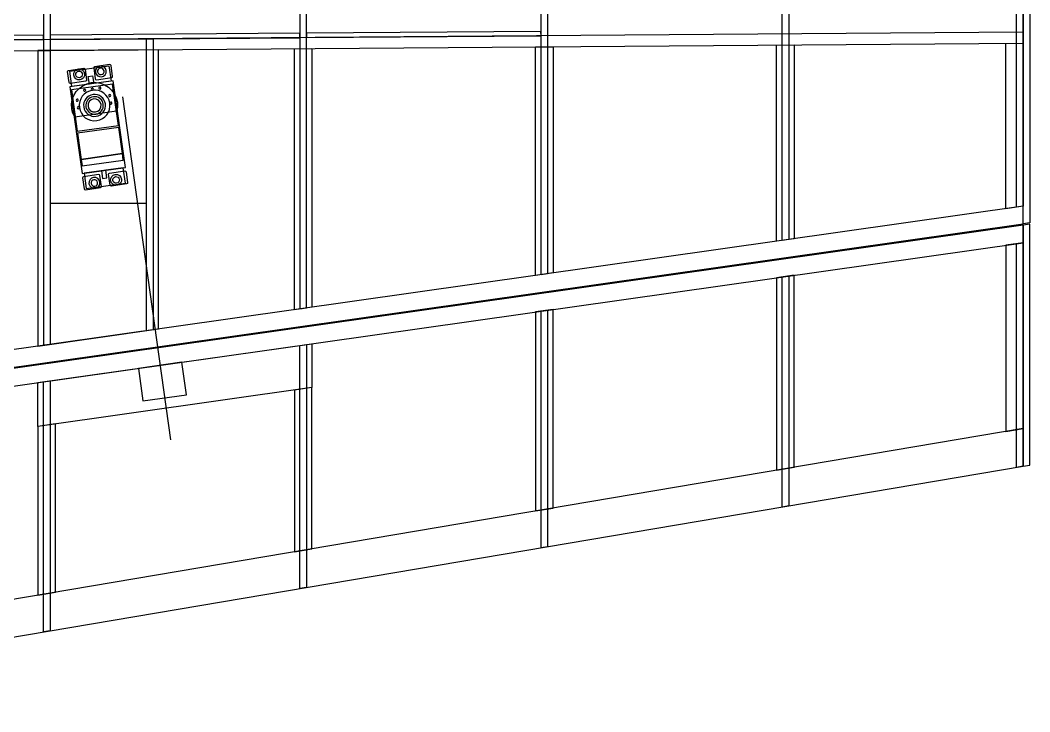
# Model space of a CAD drawing. Header units: centimetres. Extents: x -440 to 389, y -718 to 294.
# Drawn here: x -89.9 to 370.7, y -221.5 to 94 of the extents above; entities that cross this region are included whole.
import ezdxf

# ---------------------------------------------------------------- set-up
doc = ezdxf.new("R2010")
doc.units = ezdxf.units.CM
doc.header["$MEASUREMENT"] = 0
doc.layers.add('Ala', color=7, linetype='Continuous')

msp = doc.modelspace()

# ---------------------------------------------------------------- linework, layer by layer
at = {"layer": 'Ala'}
for points, knots in [([(-79.32, 173.37), (-79.32, 173.37), (-76.32, 173.04), (-76.32, 173.04), (-76.32, 173.04), (-76.32, 173.04), (-76.32, -53.9), (-76.32, -53.9), (-76.32, -53.9), (-76.32, -53.9), (-79.32, -54.32), (-79.32, -54.32)], [0, 0, 0, 0, 0.333333, 0.333333, 0.333333, 0.333333, 0.666667, 0.666667, 0.666667, 0.666667, 1, 1, 1, 1]), ([(37.68, -37.71), (37.68, -37.71), (37.68, 160.39), (37.68, 160.39), (37.68, 160.39), (37.68, 160.39), (40.68, 160.06), (40.68, 160.06), (40.68, 160.06), (40.68, 160.06), (40.68, -37.28), (40.68, -37.28), (40.68, -37.28), (40.68, -37.28), (37.68, -37.71), (37.68, -37.71)], [0, 0, 0, 0, 0.25, 0.25, 0.25, 0.25, 0.5, 0.5, 0.5, 0.5, 0.75, 0.75, 0.75, 0.75, 1, 1, 1, 1]), ([(150.68, -21.66), (150.68, -21.66), (150.68, 147.86), (150.68, 147.86), (150.68, 147.86), (150.68, 147.86), (147.68, 148.19), (147.68, 148.19), (147.68, 148.19), (147.68, 148.19), (147.68, -22.09), (147.68, -22.09), (147.68, -22.09), (147.68, -22.09), (150.68, -21.66), (150.68, -21.66)], [0, 0, 0, 0, 0.25, 0.25, 0.25, 0.25, 0.5, 0.5, 0.5, 0.5, 0.75, 0.75, 0.75, 0.75, 1, 1, 1, 1]), ([(260.68, -6.04), (260.68, -6.04), (260.68, 135.65), (260.68, 135.65), (260.68, 135.65), (260.68, 135.65), (257.68, 135.98), (257.68, 135.98), (257.68, 135.98), (257.68, 135.98), (257.68, -6.47), (257.68, -6.47), (257.68, -6.47), (257.68, -6.47), (260.68, -6.04), (260.68, -6.04)], [0, 0, 0, 0, 0.25, 0.25, 0.25, 0.25, 0.5, 0.5, 0.5, 0.5, 0.75, 0.75, 0.75, 0.75, 1, 1, 1, 1]), ([(370.68, 128.98), (370.68, 128.98), (367.68, 131.83), (367.68, 131.83), (367.68, 131.83), (367.68, 131.83), (367.68, 1.07), (367.68, 1.07), (367.68, 1.07), (367.68, 1.07), (370.68, 1.5), (370.68, 1.5), (370.68, 1.5), (370.68, 1.5), (370.68, 128.98), (370.68, 128.98)], [0, 0, 0, 0, 0.25, 0.25, 0.25, 0.25, 0.5, 0.5, 0.5, 0.5, 0.75, 0.75, 0.75, 0.75, 1, 1, 1, 1]), ([(367.68, 9.15), (367.68, 9.15), (367.68, 123.78), (367.68, 123.78), (367.68, 123.78), (367.68, 123.78), (364.68, 124.11), (364.68, 124.11), (364.68, 124.11), (364.68, 124.11), (364.68, 8.73), (364.68, 8.73), (364.68, 8.73), (364.68, 8.73), (367.68, 9.15), (367.68, 9.15)], [0, 0, 0, 0, 0.25, 0.25, 0.25, 0.25, 0.5, 0.5, 0.5, 0.5, 0.75, 0.75, 0.75, 0.75, 1, 1, 1, 1]), ([(367.68, 83.5), (367.68, 83.5), (-379.33, 77.89), (-379.33, 77.89), (-379.33, 77.89), (-379.33, 77.89), (-379.33, 82.89), (-379.33, 82.89), (-379.33, 82.89), (-379.33, 82.89), (367.68, 88.5), (367.68, 88.5), (367.68, 88.5), (367.68, 88.5), (367.68, 83.5), (367.68, 83.5)], [0, 0, 0, 0, 0.25, 0.25, 0.25, 0.25, 0.5, 0.5, 0.5, 0.5, 0.75, 0.75, 0.75, 0.75, 1, 1, 1, 1]), ([(-76.32, 87.16), (-76.32, 87.16), (37.67, 88.02), (37.67, 88.02), (37.67, 88.02), (37.67, 88.02), (37.68, 86.02), (37.68, 86.02), (37.68, 86.02), (37.68, 86.02), (-76.3, 85.16), (-76.3, 85.16), (-76.3, 85.16), (-76.3, 85.16), (-76.32, 87.16), (-76.32, 87.16)], [0, 0, 0, 0, 0.25, 0.25, 0.25, 0.25, 0.5, 0.5, 0.5, 0.5, 0.75, 0.75, 0.75, 0.75, 1, 1, 1, 1]), ([(40.68, 88.04), (40.68, 88.04), (147.67, 88.85), (147.67, 88.85), (147.67, 88.85), (147.67, 88.85), (147.68, 86.85), (147.68, 86.85), (147.68, 86.85), (147.68, 86.85), (40.7, 86.04), (40.7, 86.04), (40.7, 86.04), (40.7, 86.04), (40.68, 88.04), (40.68, 88.04)], [0, 0, 0, 0, 0.25, 0.25, 0.25, 0.25, 0.5, 0.5, 0.5, 0.5, 0.75, 0.75, 0.75, 0.75, 1, 1, 1, 1]), ([(-184.32, 86.36), (-184.32, 86.36), (-79.33, 87.17), (-79.33, 87.17), (-79.33, 87.17), (-79.33, 87.17), (-79.32, 85.17), (-79.32, 85.17), (-79.32, 85.17), (-79.32, 85.17), (-184.3, 84.36), (-184.3, 84.36), (-184.3, 84.36), (-184.3, 84.36), (-184.32, 86.36), (-184.32, 86.36)], [0, 0, 0, 0, 0.25, 0.25, 0.25, 0.25, 0.5, 0.5, 0.5, 0.5, 0.75, 0.75, 0.75, 0.75, 1, 1, 1, 1]), ([(-29.32, -47.22), (-29.32, -47.22), (-29.32, 85.52), (-29.32, 85.52), (-29.32, 85.52), (-29.32, 85.52), (-32.32, 85.49), (-32.32, 85.49), (-32.32, 85.49), (-32.32, 85.49), (-32.32, -47.65), (-32.32, -47.65), (-32.32, -47.65), (-32.32, -47.65), (-29.32, -47.22), (-29.32, -47.22)], [0, 0, 0, 0, 0.25, 0.25, 0.25, 0.25, 0.5, 0.5, 0.5, 0.5, 0.75, 0.75, 0.75, 0.75, 1, 1, 1, 1]), ([(367.68, 83.5), (367.68, 83.5), (359.68, 83.44), (359.68, 83.44), (359.68, 83.44), (359.68, 83.44), (359.68, 8.02), (359.68, 8.02), (359.68, 8.02), (359.68, 8.02), (367.68, 9.15), (367.68, 9.15), (367.68, 9.15), (367.68, 9.15), (367.68, 83.5), (367.68, 83.5)], [0, 0, 0, 0, 0.25, 0.25, 0.25, 0.25, 0.5, 0.5, 0.5, 0.5, 0.75, 0.75, 0.75, 0.75, 1, 1, 1, 1]), ([(-26.82, 80.54), (-26.82, 80.54), (-81.82, 80.12), (-81.82, 80.12), (-81.82, 80.12), (-81.82, 80.12), (-81.82, -54.68), (-81.82, -54.68)], [0, 0, 0, 0, 0.5, 0.5, 0.5, 0.5, 1, 1, 1, 1]), ([(-81.82, -54.68), (-81.82, -54.68), (-26.82, -46.87), (-26.82, -46.87), (-26.82, -46.87), (-26.82, -46.87), (-26.82, 80.54), (-26.82, 80.54)], [0, 0, 0, 0, 0.5, 0.5, 0.5, 0.5, 1, 1, 1, 1]), ([(-76.32, 80.16), (-76.32, 80.16), (-32.32, 80.49), (-32.32, 80.49), (-32.32, 80.49), (-32.32, 80.49), (-32.32, 10.5), (-32.32, 10.5), (-32.32, 10.5), (-32.32, 10.5), (-76.32, 10.5), (-76.32, 10.5), (-76.32, 10.5), (-76.32, 10.5), (-76.32, 80.16), (-76.32, 80.16)], [0, 0, 0, 0, 0.25, 0.25, 0.25, 0.25, 0.5, 0.5, 0.5, 0.5, 0.75, 0.75, 0.75, 0.75, 1, 1, 1, 1]), ([(43.18, 81.06), (43.18, 81.06), (35.18, 81), (35.18, 81), (35.18, 81), (35.18, 81), (35.18, -38.07), (35.18, -38.07), (35.18, -38.07), (35.18, -38.07), (43.18, -36.93), (43.18, -36.93), (43.18, -36.93), (43.18, -36.93), (43.18, 81.06), (43.18, 81.06)], [0, 0, 0, 0, 0.25, 0.25, 0.25, 0.25, 0.5, 0.5, 0.5, 0.5, 0.75, 0.75, 0.75, 0.75, 1, 1, 1, 1]), ([(153.18, 81.89), (153.18, 81.89), (145.18, 81.83), (145.18, 81.83), (145.18, 81.83), (145.18, 81.83), (145.18, -22.44), (145.18, -22.44), (145.18, -22.44), (145.18, -22.44), (153.18, -21.31), (153.18, -21.31), (153.18, -21.31), (153.18, -21.31), (153.18, 81.89), (153.18, 81.89)], [0, 0, 0, 0, 0.25, 0.25, 0.25, 0.25, 0.5, 0.5, 0.5, 0.5, 0.75, 0.75, 0.75, 0.75, 1, 1, 1, 1]), ([(263.18, 82.71), (263.18, 82.71), (255.18, 82.65), (255.18, 82.65), (255.18, 82.65), (255.18, 82.65), (255.18, -6.82), (255.18, -6.82), (255.18, -6.82), (255.18, -6.82), (263.18, -5.69), (263.18, -5.69), (263.18, -5.69), (263.18, -5.69), (263.18, 82.71), (263.18, 82.71)], [0, 0, 0, 0, 0.25, 0.25, 0.25, 0.25, 0.5, 0.5, 0.5, 0.5, 0.75, 0.75, 0.75, 0.75, 1, 1, 1, 1]), ([(-47.49, 66.4), (-47.49, 66.4), (-41.92, 26.79), (-41.92, 26.79), (-41.92, 26.79), (-41.92, 26.79), (-61.72, 24.01), (-61.72, 24.01), (-61.72, 24.01), (-61.72, 24.01), (-67.29, 63.62), (-67.29, 63.62), (-67.29, 63.62), (-67.29, 63.62), (-47.49, 66.4), (-47.49, 66.4)], [0, 0, 0, 0, 0.25, 0.25, 0.25, 0.25, 0.5, 0.5, 0.5, 0.5, 0.75, 0.75, 0.75, 0.75, 1, 1, 1, 1]), ([(-47.77, 64.85), (-47.77, 64.85), (-45.13, 46.03), (-45.13, 46.03), (-45.13, 46.03), (-45.13, 46.03), (-63.94, 43.39), (-63.94, 43.39), (-63.94, 43.39), (-63.94, 43.39), (-66.59, 62.2), (-66.59, 62.2), (-66.59, 62.2), (-66.59, 62.2), (-47.77, 64.85), (-47.77, 64.85)], [0, 0, 0, 0, 0.25, 0.25, 0.25, 0.25, 0.5, 0.5, 0.5, 0.5, 0.75, 0.75, 0.75, 0.75, 1, 1, 1, 1]), ([(-56.4, 65.15), (-56.4, 65.15), (-56.89, 68.62), (-56.89, 68.62), (-56.89, 68.62), (-56.89, 68.62), (-58.87, 68.34), (-58.87, 68.34), (-58.87, 68.34), (-58.87, 68.34), (-58.38, 64.87), (-58.38, 64.87), (-58.38, 64.87), (-58.38, 64.87), (-56.4, 65.15), (-56.4, 65.15)], [0, 0, 0, 0, 0.25, 0.25, 0.25, 0.25, 0.5, 0.5, 0.5, 0.5, 0.75, 0.75, 0.75, 0.75, 1, 1, 1, 1]), ([(-49.07, 56.08), (-48.53, 52.26), (-51.21, 48.71), (-55.02, 48.18), (-55.02, 48.18), (-58.84, 47.64), (-62.39, 50.32), (-62.93, 54.13), (-62.93, 54.13), (-63.47, 57.95), (-60.79, 61.5), (-56.97, 62.04), (-56.97, 62.04), (-53.15, 62.58), (-49.6, 59.9), (-49.07, 56.08)], [0, 0, 0, 0, 0.25, 0.25, 0.25, 0.25, 0.5, 0.5, 0.5, 0.5, 0.75, 0.75, 0.75, 0.75, 1, 1, 1, 1]), ([(-51.05, 55.8), (-50.66, 53.08), (-52.57, 50.54), (-55.3, 50.16), (-55.3, 50.16), (-58.03, 49.77), (-60.57, 51.69), (-60.95, 54.41), (-60.95, 54.41), (-61.33, 57.14), (-59.42, 59.68), (-56.69, 60.06), (-56.69, 60.06), (-53.97, 60.44), (-51.43, 58.53), (-51.05, 55.8)], [0, 0, 0, 0, 0.25, 0.25, 0.25, 0.25, 0.5, 0.5, 0.5, 0.5, 0.75, 0.75, 0.75, 0.75, 1, 1, 1, 1]), ([(-60.01, 62.12), (-59.97, 61.85), (-60.16, 61.59), (-60.44, 61.55), (-60.44, 61.55), (-60.71, 61.52), (-60.96, 61.71), (-61, 61.98), (-61, 61.98), (-61.04, 62.25), (-60.85, 62.51), (-60.58, 62.54), (-60.58, 62.54), (-60.3, 62.58), (-60.05, 62.39), (-60.01, 62.12)], [0, 0, 0, 0, 0.25, 0.25, 0.25, 0.25, 0.5, 0.5, 0.5, 0.5, 0.75, 0.75, 0.75, 0.75, 1, 1, 1, 1]), ([(-56.55, 62.61), (-56.51, 62.33), (-56.7, 62.08), (-56.97, 62.04), (-56.97, 62.04), (-57.24, 62), (-57.5, 62.19), (-57.54, 62.47), (-57.54, 62.47), (-57.57, 62.74), (-57.38, 62.99), (-57.11, 63.03), (-57.11, 63.03), (-56.84, 63.07), (-56.58, 62.88), (-56.55, 62.61)], [0, 0, 0, 0, 0.25, 0.25, 0.25, 0.25, 0.5, 0.5, 0.5, 0.5, 0.75, 0.75, 0.75, 0.75, 1, 1, 1, 1]), ([(-53.08, 63.09), (-53.04, 62.82), (-53.23, 62.57), (-53.51, 62.53), (-53.51, 62.53), (-53.78, 62.49), (-54.03, 62.68), (-54.07, 62.95), (-54.07, 62.95), (-54.11, 63.23), (-53.92, 63.48), (-53.64, 63.52), (-53.64, 63.52), (-53.37, 63.56), (-53.12, 63.37), (-53.08, 63.09)], [0, 0, 0, 0, 0.25, 0.25, 0.25, 0.25, 0.5, 0.5, 0.5, 0.5, 0.75, 0.75, 0.75, 0.75, 1, 1, 1, 1]), ([(-48.56, 59.69), (-48.52, 59.42), (-48.72, 59.16), (-48.99, 59.12), (-48.99, 59.12), (-49.26, 59.08), (-49.51, 59.28), (-49.55, 59.55), (-49.55, 59.55), (-49.59, 59.82), (-49.4, 60.08), (-49.13, 60.11), (-49.13, 60.11), (-48.85, 60.15), (-48.6, 59.96), (-48.56, 59.69)], [0, 0, 0, 0, 0.25, 0.25, 0.25, 0.25, 0.5, 0.5, 0.5, 0.5, 0.75, 0.75, 0.75, 0.75, 1, 1, 1, 1]), ([(-63.42, 57.6), (-63.38, 57.33), (-63.57, 57.07), (-63.84, 57.04), (-63.84, 57.04), (-64.11, 57), (-64.37, 57.19), (-64.41, 57.46), (-64.41, 57.46), (-64.44, 57.73), (-64.25, 57.99), (-63.98, 58.03), (-63.98, 58.03), (-63.71, 58.06), (-63.45, 57.87), (-63.42, 57.6)], [0, 0, 0, 0, 0.25, 0.25, 0.25, 0.25, 0.5, 0.5, 0.5, 0.5, 0.75, 0.75, 0.75, 0.75, 1, 1, 1, 1]), ([(-52.04, 55.67), (-51.73, 53.48), (-53.26, 51.45), (-55.44, 51.15), (-55.44, 51.15), (-57.62, 50.84), (-59.65, 52.37), (-59.96, 54.55), (-59.96, 54.55), (-60.26, 56.73), (-58.74, 58.76), (-56.55, 59.07), (-56.55, 59.07), (-54.37, 59.38), (-52.34, 57.85), (-52.04, 55.67)], [0, 0, 0, 0, 0.25, 0.25, 0.25, 0.25, 0.5, 0.5, 0.5, 0.5, 0.75, 0.75, 0.75, 0.75, 1, 1, 1, 1]), ([(-53.03, 55.53), (-52.8, 53.89), (-53.94, 52.37), (-55.58, 52.14), (-55.58, 52.14), (-57.22, 51.91), (-58.74, 53.05), (-58.97, 54.69), (-58.97, 54.69), (-59.2, 56.33), (-58.05, 57.85), (-56.41, 58.08), (-56.41, 58.08), (-54.78, 58.31), (-53.26, 57.16), (-53.03, 55.53)], [0, 0, 0, 0, 0.25, 0.25, 0.25, 0.25, 0.5, 0.5, 0.5, 0.5, 0.75, 0.75, 0.75, 0.75, 1, 1, 1, 1]), ([(-48.08, 56.22), (-48.04, 55.95), (-48.23, 55.7), (-48.5, 55.66), (-48.5, 55.66), (-48.77, 55.62), (-49.03, 55.81), (-49.07, 56.08), (-49.07, 56.08), (-49.1, 56.36), (-48.91, 56.61), (-48.64, 56.65), (-48.64, 56.65), (-48.37, 56.69), (-48.11, 56.49), (-48.08, 56.22)], [0, 0, 0, 0, 0.25, 0.25, 0.25, 0.25, 0.5, 0.5, 0.5, 0.5, 0.75, 0.75, 0.75, 0.75, 1, 1, 1, 1]), ([(-62.93, 54.13), (-62.89, 53.86), (-63.08, 53.61), (-63.35, 53.57), (-63.35, 53.57), (-63.63, 53.53), (-63.88, 53.72), (-63.92, 54), (-63.92, 54), (-63.96, 54.27), (-63.77, 54.52), (-63.49, 54.56), (-63.49, 54.56), (-63.22, 54.6), (-62.97, 54.41), (-62.93, 54.13)], [0, 0, 0, 0, 0.25, 0.25, 0.25, 0.25, 0.5, 0.5, 0.5, 0.5, 0.75, 0.75, 0.75, 0.75, 1, 1, 1, 1]), ([(-44.99, 45.04), (-44.99, 45.04), (-43.32, 33.16), (-43.32, 33.16), (-43.32, 33.16), (-43.32, 33.16), (-62.13, 30.52), (-62.13, 30.52), (-62.13, 30.52), (-62.13, 30.52), (-63.8, 42.4), (-63.8, 42.4), (-63.8, 42.4), (-63.8, 42.4), (-44.99, 45.04), (-44.99, 45.04)], [0, 0, 0, 0, 0.25, 0.25, 0.25, 0.25, 0.5, 0.5, 0.5, 0.5, 0.75, 0.75, 0.75, 0.75, 1, 1, 1, 1]), ([(-43.32, 33.16), (-43.32, 33.16), (-42.9, 30.19), (-42.9, 30.19), (-42.9, 30.19), (-42.9, 30.19), (-61.72, 27.54), (-61.72, 27.54), (-61.72, 27.54), (-61.72, 27.54), (-62.13, 30.52), (-62.13, 30.52), (-62.13, 30.52), (-62.13, 30.52), (-43.32, 33.16), (-43.32, 33.16)], [0, 0, 0, 0, 0.25, 0.25, 0.25, 0.25, 0.5, 0.5, 0.5, 0.5, 0.75, 0.75, 0.75, 0.75, 1, 1, 1, 1]), ([(-50.83, 25.54), (-50.83, 25.54), (-50.34, 22.07), (-50.34, 22.07), (-50.34, 22.07), (-50.34, 22.07), (-52.33, 21.8), (-52.33, 21.8), (-52.33, 21.8), (-52.33, 21.8), (-52.81, 25.26), (-52.81, 25.26), (-52.81, 25.26), (-52.81, 25.26), (-50.83, 25.54), (-50.83, 25.54)], [0, 0, 0, 0, 0.25, 0.25, 0.25, 0.25, 0.5, 0.5, 0.5, 0.5, 0.75, 0.75, 0.75, 0.75, 1, 1, 1, 1]), ([(367.68, 1.07), (367.68, 1.07), (-298.32, -93.5), (-298.32, -93.5), (-298.32, -93.5), (-298.32, -93.5), (-298.32, -85.42), (-298.32, -85.42), (-298.32, -85.42), (-298.32, -85.42), (367.68, 9.15), (367.68, 9.15), (367.68, 9.15), (367.68, 9.15), (367.68, 1.07), (367.68, 1.07)], [0, 0, 0, 0, 0.25, 0.25, 0.25, 0.25, 0.5, 0.5, 0.5, 0.5, 0.75, 0.75, 0.75, 0.75, 1, 1, 1, 1]), ([(367.68, -7.51), (367.68, -7.51), (-294.82, -101.59), (-294.82, -101.59), (-294.82, -101.59), (-294.82, -101.59), (-294.82, -93.51), (-294.82, -93.51), (-294.82, -93.51), (-294.82, -93.51), (367.68, 0.57), (367.68, 0.57), (367.68, 0.57), (367.68, 0.57), (367.68, -7.51), (367.68, -7.51)], [0, 0, 0, 0, 0.25, 0.25, 0.25, 0.25, 0.5, 0.5, 0.5, 0.5, 0.75, 0.75, 0.75, 0.75, 1, 1, 1, 1]), ([(367.68, 0.57), (367.68, 0.57), (370.68, 1), (370.68, 1), (370.68, 1), (370.68, 1), (370.68, -109), (370.68, -109), (370.68, -109), (370.68, -109), (367.68, -109.51), (367.68, -109.51), (367.68, -109.51), (367.68, -109.51), (367.68, 0.57), (367.68, 0.57)], [0, 0, 0, 0, 0.25, 0.25, 0.25, 0.25, 0.5, 0.5, 0.5, 0.5, 0.75, 0.75, 0.75, 0.75, 1, 1, 1, 1]), ([(359.68, -8.64), (359.68, -8.64), (367.68, -7.51), (367.68, -7.51), (367.68, -7.51), (367.68, -7.51), (367.68, -92.27), (367.68, -92.27), (367.68, -92.27), (367.68, -92.27), (359.68, -93.62), (359.68, -93.62), (359.68, -93.62), (359.68, -93.62), (359.68, -8.64), (359.68, -8.64)], [0, 0, 0, 0, 0.25, 0.25, 0.25, 0.25, 0.5, 0.5, 0.5, 0.5, 0.75, 0.75, 0.75, 0.75, 1, 1, 1, 1]), ([(367.68, -109.51), (367.68, -109.51), (367.68, -7.51), (367.68, -7.51), (367.68, -7.51), (367.68, -7.51), (364.68, -7.93), (364.68, -7.93), (364.68, -7.93), (364.68, -7.93), (364.68, -110.02), (364.68, -110.02), (364.68, -110.02), (364.68, -110.02), (367.68, -109.51), (367.68, -109.51)], [0, 0, 0, 0, 0.25, 0.25, 0.25, 0.25, 0.5, 0.5, 0.5, 0.5, 0.75, 0.75, 0.75, 0.75, 1, 1, 1, 1]), ([(255.18, -23.48), (255.18, -23.48), (263.18, -22.35), (263.18, -22.35), (263.18, -22.35), (263.18, -22.35), (263.18, -109.93), (263.18, -109.93), (263.18, -109.93), (263.18, -109.93), (255.18, -111.29), (255.18, -111.29), (255.18, -111.29), (255.18, -111.29), (255.18, -23.48), (255.18, -23.48)], [0, 0, 0, 0, 0.25, 0.25, 0.25, 0.25, 0.5, 0.5, 0.5, 0.5, 0.75, 0.75, 0.75, 0.75, 1, 1, 1, 1]), ([(260.68, -127.6), (260.68, -127.6), (260.68, -22.7), (260.68, -22.7), (260.68, -22.7), (260.68, -22.7), (257.68, -23.13), (257.68, -23.13), (257.68, -23.13), (257.68, -23.13), (257.68, -128.1), (257.68, -128.1), (257.68, -128.1), (257.68, -128.1), (260.68, -127.6), (260.68, -127.6)], [0, 0, 0, 0, 0.25, 0.25, 0.25, 0.25, 0.5, 0.5, 0.5, 0.5, 0.75, 0.75, 0.75, 0.75, 1, 1, 1, 1]), ([(145.18, -39.11), (145.18, -39.11), (153.18, -37.97), (153.18, -37.97), (153.18, -37.97), (153.18, -37.97), (153.18, -128.53), (153.18, -128.53), (153.18, -128.53), (153.18, -128.53), (145.18, -129.88), (145.18, -129.88), (145.18, -129.88), (145.18, -129.88), (145.18, -39.11), (145.18, -39.11)], [0, 0, 0, 0, 0.25, 0.25, 0.25, 0.25, 0.5, 0.5, 0.5, 0.5, 0.75, 0.75, 0.75, 0.75, 1, 1, 1, 1]), ([(150.68, -146.19), (150.68, -146.19), (150.68, -38.32), (150.68, -38.32), (150.68, -38.32), (150.68, -38.32), (147.68, -38.75), (147.68, -38.75), (147.68, -38.75), (147.68, -38.75), (147.68, -146.7), (147.68, -146.7), (147.68, -146.7), (147.68, -146.7), (150.68, -146.19), (150.68, -146.19)], [0, 0, 0, 0, 0.25, 0.25, 0.25, 0.25, 0.5, 0.5, 0.5, 0.5, 0.75, 0.75, 0.75, 0.75, 1, 1, 1, 1]), ([(43.18, -53.59), (43.18, -53.59), (-81.82, -71.34), (-81.82, -71.34), (-81.82, -71.34), (-81.82, -71.34), (-81.82, -91.34), (-81.82, -91.34), (-81.82, -91.34), (-81.82, -91.34), (43.18, -73.59), (43.18, -73.59), (43.18, -73.59), (43.18, -73.59), (43.18, -53.59), (43.18, -53.59)], [0, 0, 0, 0, 0.25, 0.25, 0.25, 0.25, 0.5, 0.5, 0.5, 0.5, 0.75, 0.75, 0.75, 0.75, 1, 1, 1, 1]), ([(40.68, -164.79), (40.68, -164.79), (40.68, -53.94), (40.68, -53.94), (40.68, -53.94), (40.68, -53.94), (37.68, -54.37), (37.68, -54.37), (37.68, -54.37), (37.68, -54.37), (37.68, -165.29), (37.68, -165.29), (37.68, -165.29), (37.68, -165.29), (40.68, -164.79), (40.68, -164.79)], [0, 0, 0, 0, 0.25, 0.25, 0.25, 0.25, 0.5, 0.5, 0.5, 0.5, 0.75, 0.75, 0.75, 0.75, 1, 1, 1, 1]), ([(-36, -64.83), (-36, -64.83), (-16.2, -62.05), (-16.2, -62.05), (-16.2, -62.05), (-16.2, -62.05), (-14.11, -76.91), (-14.11, -76.91), (-14.11, -76.91), (-14.11, -76.91), (-33.92, -79.69), (-33.92, -79.69), (-33.92, -79.69), (-33.92, -79.69), (-36, -64.83), (-36, -64.83)], [0, 0, 0, 0, 0.25, 0.25, 0.25, 0.25, 0.5, 0.5, 0.5, 0.5, 0.75, 0.75, 0.75, 0.75, 1, 1, 1, 1]), ([(-76.32, -184.57), (-76.32, -184.57), (-76.32, -70.56), (-76.32, -70.56), (-76.32, -70.56), (-76.32, -70.56), (-79.32, -70.99), (-79.32, -70.99), (-79.32, -70.99), (-79.32, -70.99), (-79.32, -185.07), (-79.32, -185.07), (-79.32, -185.07), (-79.32, -185.07), (-76.32, -184.57), (-76.32, -184.57)], [0, 0, 0, 0, 0.25, 0.25, 0.25, 0.25, 0.5, 0.5, 0.5, 0.5, 0.75, 0.75, 0.75, 0.75, 1, 1, 1, 1]), ([(35.18, -74.73), (35.18, -74.73), (43.18, -73.59), (43.18, -73.59), (43.18, -73.59), (43.18, -73.59), (43.18, -147.12), (43.18, -147.12), (43.18, -147.12), (43.18, -147.12), (35.18, -148.48), (35.18, -148.48), (35.18, -148.48), (35.18, -148.48), (35.18, -74.73), (35.18, -74.73)], [0, 0, 0, 0, 0.25, 0.25, 0.25, 0.25, 0.5, 0.5, 0.5, 0.5, 0.75, 0.75, 0.75, 0.75, 1, 1, 1, 1]), ([(-81.82, -91.34), (-81.82, -91.34), (-73.82, -90.2), (-73.82, -90.2), (-73.82, -90.2), (-73.82, -90.2), (-73.82, -166.9), (-73.82, -166.9), (-73.82, -166.9), (-73.82, -166.9), (-81.82, -168.26), (-81.82, -168.26), (-81.82, -168.26), (-81.82, -168.26), (-81.82, -91.34), (-81.82, -91.34)], [0, 0, 0, 0, 0.25, 0.25, 0.25, 0.25, 0.5, 0.5, 0.5, 0.5, 0.75, 0.75, 0.75, 0.75, 1, 1, 1, 1]), ([(367.68, -109.51), (367.68, -109.51), (-294.82, -221.5), (-294.82, -221.5), (-294.82, -221.5), (-294.82, -221.5), (-294.82, -204.26), (-294.82, -204.26), (-294.82, -204.26), (-294.82, -204.26), (367.68, -92.27), (367.68, -92.27), (367.68, -92.27), (367.68, -92.27), (367.68, -109.51), (367.68, -109.51)], [0, 0, 0, 0, 0.25, 0.25, 0.25, 0.25, 0.5, 0.5, 0.5, 0.5, 0.75, 0.75, 0.75, 0.75, 1, 1, 1, 1])]:
    msp.add_open_spline(points, degree=3, knots=knots, dxfattribs=at)
for points in [[(-79.32, 171.89), (-79.32, 171.89), (-79.32, -54.32), (-79.32, -54.32)], [(-66.45, 61.21), (-66.45, 61.21), (-66.94, 61.14), (-66.94, 61.14)], [(-47.63, 63.86), (-47.63, 63.86), (-47.14, 63.93), (-47.14, 63.93)], [(-43.31, 59.02), (-43.31, 59.02), (-21.32, -97.45), (-21.32, -97.45)], [(-44.71, 43.06), (-44.71, 43.06), (-44.22, 43.13), (-44.22, 43.13)], [(-63.53, 40.42), (-63.53, 40.42), (-64.02, 40.35), (-64.02, 40.35)]]:
    msp.add_open_spline(points, degree=3, dxfattribs=at)
at = {"layer": 'Ala', "color": 7}
for points, knots in [([(-48.46, 73.33), (-48.46, 73.33), (-47.76, 68.38), (-47.76, 68.38), (-47.76, 68.38), (-47.73, 68.11), (-47.92, 67.86), (-48.19, 67.82), (-48.19, 67.82), (-48.19, 67.82), (-55.12, 66.84), (-55.12, 66.84), (-55.12, 66.84), (-55.39, 66.81), (-55.65, 67), (-55.69, 67.27), (-55.69, 67.27), (-55.69, 67.27), (-56.38, 72.22), (-56.38, 72.22), (-56.38, 72.22), (-56.42, 72.49), (-56.23, 72.75), (-55.96, 72.79), (-55.96, 72.79), (-55.96, 72.79), (-49.03, 73.76), (-49.03, 73.76), (-49.03, 73.76), (-48.75, 73.8), (-48.5, 73.61), (-48.46, 73.33)], [0, 0, 0, 0, 0.125, 0.125, 0.125, 0.125, 0.25, 0.25, 0.25, 0.25, 0.375, 0.375, 0.375, 0.375, 0.5, 0.5, 0.5, 0.5, 0.625, 0.625, 0.625, 0.625, 0.75, 0.75, 0.75, 0.75, 0.875, 0.875, 0.875, 0.875, 1, 1, 1, 1]), ([(-68.27, 70.55), (-68.27, 70.55), (-67.57, 65.6), (-67.57, 65.6), (-67.57, 65.6), (-67.53, 65.33), (-67.28, 65.14), (-67.01, 65.17), (-67.01, 65.17), (-67.01, 65.17), (-60.07, 66.15), (-60.07, 66.15), (-60.07, 66.15), (-59.8, 66.19), (-59.61, 66.44), (-59.65, 66.71), (-59.65, 66.71), (-59.65, 66.71), (-60.34, 71.66), (-60.34, 71.66), (-60.34, 71.66), (-60.38, 71.94), (-60.64, 72.13), (-60.91, 72.09), (-60.91, 72.09), (-60.91, 72.09), (-67.84, 71.12), (-67.84, 71.12), (-67.84, 71.12), (-68.11, 71.08), (-68.3, 70.82), (-68.27, 70.55)], [0, 0, 0, 0, 0.125, 0.125, 0.125, 0.125, 0.25, 0.25, 0.25, 0.25, 0.375, 0.375, 0.375, 0.375, 0.5, 0.5, 0.5, 0.5, 0.625, 0.625, 0.625, 0.625, 0.75, 0.75, 0.75, 0.75, 0.875, 0.875, 0.875, 0.875, 1, 1, 1, 1]), ([(-48.48, 66.26), (-48.48, 66.26), (-49.45, 73.2), (-49.45, 73.2), (-49.45, 73.2), (-49.45, 73.2), (-67.28, 70.69), (-67.28, 70.69), (-67.28, 70.69), (-67.28, 70.69), (-66.3, 63.76), (-66.3, 63.76), (-66.3, 63.76), (-66.3, 63.76), (-48.48, 66.26), (-48.48, 66.26)], [0, 0, 0, 0, 0.25, 0.25, 0.25, 0.25, 0.5, 0.5, 0.5, 0.5, 0.75, 0.75, 0.75, 0.75, 1, 1, 1, 1]), ([(-65.51, 68.92), (-65.32, 67.56), (-64.05, 66.6), (-62.69, 66.79), (-62.69, 66.79), (-61.32, 66.98), (-60.37, 68.25), (-60.56, 69.61), (-60.56, 69.61), (-60.75, 70.98), (-62.02, 71.93), (-63.38, 71.74), (-63.38, 71.74), (-64.75, 71.55), (-65.7, 70.28), (-65.51, 68.92)], [0, 0, 0, 0, 0.25, 0.25, 0.25, 0.25, 0.5, 0.5, 0.5, 0.5, 0.75, 0.75, 0.75, 0.75, 1, 1, 1, 1]), ([(-64.52, 69.06), (-64.41, 68.24), (-63.65, 67.67), (-62.83, 67.78), (-62.83, 67.78), (-62.01, 67.9), (-61.44, 68.66), (-61.55, 69.48), (-61.55, 69.48), (-61.67, 70.29), (-62.43, 70.87), (-63.24, 70.75), (-63.24, 70.75), (-64.06, 70.64), (-64.64, 69.88), (-64.52, 69.06)], [0, 0, 0, 0, 0.25, 0.25, 0.25, 0.25, 0.5, 0.5, 0.5, 0.5, 0.75, 0.75, 0.75, 0.75, 1, 1, 1, 1]), ([(-50.66, 71.01), (-50.47, 69.64), (-51.42, 68.37), (-52.79, 68.18), (-52.79, 68.18), (-54.15, 67.99), (-55.42, 68.95), (-55.61, 70.31), (-55.61, 70.31), (-55.8, 71.67), (-54.85, 72.94), (-53.48, 73.13), (-53.48, 73.13), (-52.12, 73.33), (-50.85, 72.37), (-50.66, 71.01)], [0, 0, 0, 0, 0.25, 0.25, 0.25, 0.25, 0.5, 0.5, 0.5, 0.5, 0.75, 0.75, 0.75, 0.75, 1, 1, 1, 1]), ([(-51.65, 70.87), (-51.53, 70.05), (-52.11, 69.29), (-52.92, 69.17), (-52.92, 69.17), (-53.74, 69.06), (-54.5, 69.63), (-54.62, 70.45), (-54.62, 70.45), (-54.73, 71.27), (-54.16, 72.03), (-53.34, 72.14), (-53.34, 72.14), (-52.52, 72.26), (-51.76, 71.69), (-51.65, 70.87)], [0, 0, 0, 0, 0.25, 0.25, 0.25, 0.25, 0.5, 0.5, 0.5, 0.5, 0.75, 0.75, 0.75, 0.75, 1, 1, 1, 1]), ([(-64.96, 49.83), (-64.96, 49.83), (-45.94, 52.44), (-45.94, 52.44), (-45.94, 52.44), (-45.5, 53.73), (-45.4, 55.14), (-45.6, 56.57), (-45.6, 56.57), (-46.4, 62.3), (-51.73, 66.31), (-57.46, 65.51), (-57.46, 65.51), (-63.19, 64.7), (-67.2, 59.37), (-66.4, 53.65), (-66.4, 53.65), (-66.2, 52.26), (-65.74, 50.97), (-64.96, 49.83)], [0, 0, 0, 0, 0.2, 0.2, 0.2, 0.2, 0.4, 0.4, 0.4, 0.4, 0.6, 0.6, 0.6, 0.6, 0.8, 0.8, 0.8, 0.8, 1, 1, 1, 1]), ([(-60.75, 17.08), (-60.75, 17.08), (-61.45, 22.03), (-61.45, 22.03), (-61.45, 22.03), (-61.48, 22.3), (-61.29, 22.55), (-61.02, 22.59), (-61.02, 22.59), (-61.02, 22.59), (-54.09, 23.57), (-54.09, 23.57), (-54.09, 23.57), (-53.82, 23.61), (-53.56, 23.41), (-53.52, 23.14), (-53.52, 23.14), (-53.52, 23.14), (-52.83, 18.19), (-52.83, 18.19), (-52.83, 18.19), (-52.79, 17.92), (-52.98, 17.66), (-53.25, 17.63), (-53.25, 17.63), (-53.25, 17.63), (-60.19, 16.65), (-60.19, 16.65), (-60.19, 16.65), (-60.46, 16.61), (-60.71, 16.8), (-60.75, 17.08)], [0, 0, 0, 0, 0.125, 0.125, 0.125, 0.125, 0.25, 0.25, 0.25, 0.25, 0.375, 0.375, 0.375, 0.375, 0.5, 0.5, 0.5, 0.5, 0.625, 0.625, 0.625, 0.625, 0.75, 0.75, 0.75, 0.75, 0.875, 0.875, 0.875, 0.875, 1, 1, 1, 1]), ([(-42.91, 26.65), (-42.91, 26.65), (-41.94, 19.72), (-41.94, 19.72), (-41.94, 19.72), (-41.94, 19.72), (-59.76, 17.22), (-59.76, 17.22), (-59.76, 17.22), (-59.76, 17.22), (-60.73, 24.15), (-60.73, 24.15), (-60.73, 24.15), (-60.73, 24.15), (-42.91, 26.65), (-42.91, 26.65)], [0, 0, 0, 0, 0.25, 0.25, 0.25, 0.25, 0.5, 0.5, 0.5, 0.5, 0.75, 0.75, 0.75, 0.75, 1, 1, 1, 1]), ([(-40.95, 19.86), (-40.95, 19.86), (-41.64, 24.81), (-41.64, 24.81), (-41.64, 24.81), (-41.68, 25.08), (-41.93, 25.28), (-42.21, 25.24), (-42.21, 25.24), (-42.21, 25.24), (-49.14, 24.26), (-49.14, 24.26), (-49.14, 24.26), (-49.41, 24.22), (-49.6, 23.97), (-49.56, 23.7), (-49.56, 23.7), (-49.56, 23.7), (-48.87, 18.75), (-48.87, 18.75), (-48.87, 18.75), (-48.83, 18.47), (-48.57, 18.28), (-48.3, 18.32), (-48.3, 18.32), (-48.3, 18.32), (-41.37, 19.3), (-41.37, 19.3), (-41.37, 19.3), (-41.1, 19.33), (-40.91, 19.59), (-40.95, 19.86)], [0, 0, 0, 0, 0.125, 0.125, 0.125, 0.125, 0.25, 0.25, 0.25, 0.25, 0.375, 0.375, 0.375, 0.375, 0.5, 0.5, 0.5, 0.5, 0.625, 0.625, 0.625, 0.625, 0.75, 0.75, 0.75, 0.75, 0.875, 0.875, 0.875, 0.875, 1, 1, 1, 1]), ([(-43.7, 21.49), (-43.89, 22.86), (-45.16, 23.81), (-46.52, 23.62), (-46.52, 23.62), (-47.89, 23.43), (-48.84, 22.16), (-48.65, 20.8), (-48.65, 20.8), (-48.46, 19.43), (-47.19, 18.48), (-45.83, 18.67), (-45.83, 18.67), (-44.46, 18.86), (-43.51, 20.13), (-43.7, 21.49)], [0, 0, 0, 0, 0.25, 0.25, 0.25, 0.25, 0.5, 0.5, 0.5, 0.5, 0.75, 0.75, 0.75, 0.75, 1, 1, 1, 1]), ([(-58.55, 19.41), (-58.74, 20.77), (-57.79, 22.04), (-56.43, 22.23), (-56.43, 22.23), (-55.06, 22.42), (-53.79, 21.46), (-53.6, 20.1), (-53.6, 20.1), (-53.41, 18.74), (-54.37, 17.47), (-55.73, 17.28), (-55.73, 17.28), (-57.09, 17.09), (-58.36, 18.04), (-58.55, 19.41)], [0, 0, 0, 0, 0.25, 0.25, 0.25, 0.25, 0.5, 0.5, 0.5, 0.5, 0.75, 0.75, 0.75, 0.75, 1, 1, 1, 1]), ([(-57.56, 19.54), (-57.68, 20.36), (-57.1, 21.12), (-56.29, 21.24), (-56.29, 21.24), (-55.47, 21.35), (-54.71, 20.78), (-54.59, 19.96), (-54.59, 19.96), (-54.48, 19.14), (-55.05, 18.38), (-55.87, 18.27), (-55.87, 18.27), (-56.69, 18.15), (-57.45, 18.73), (-57.56, 19.54)], [0, 0, 0, 0, 0.25, 0.25, 0.25, 0.25, 0.5, 0.5, 0.5, 0.5, 0.75, 0.75, 0.75, 0.75, 1, 1, 1, 1]), ([(-44.69, 21.35), (-44.8, 22.17), (-45.57, 22.75), (-46.38, 22.63), (-46.38, 22.63), (-47.2, 22.52), (-47.78, 21.75), (-47.66, 20.94), (-47.66, 20.94), (-47.55, 20.12), (-46.78, 19.54), (-45.97, 19.66), (-45.97, 19.66), (-45.15, 19.77), (-44.57, 20.54), (-44.69, 21.35)], [0, 0, 0, 0, 0.25, 0.25, 0.25, 0.25, 0.5, 0.5, 0.5, 0.5, 0.75, 0.75, 0.75, 0.75, 1, 1, 1, 1])]:
    msp.add_open_spline(points, degree=3, knots=knots, dxfattribs=at)

doc.saveas('drawing.dxf')
